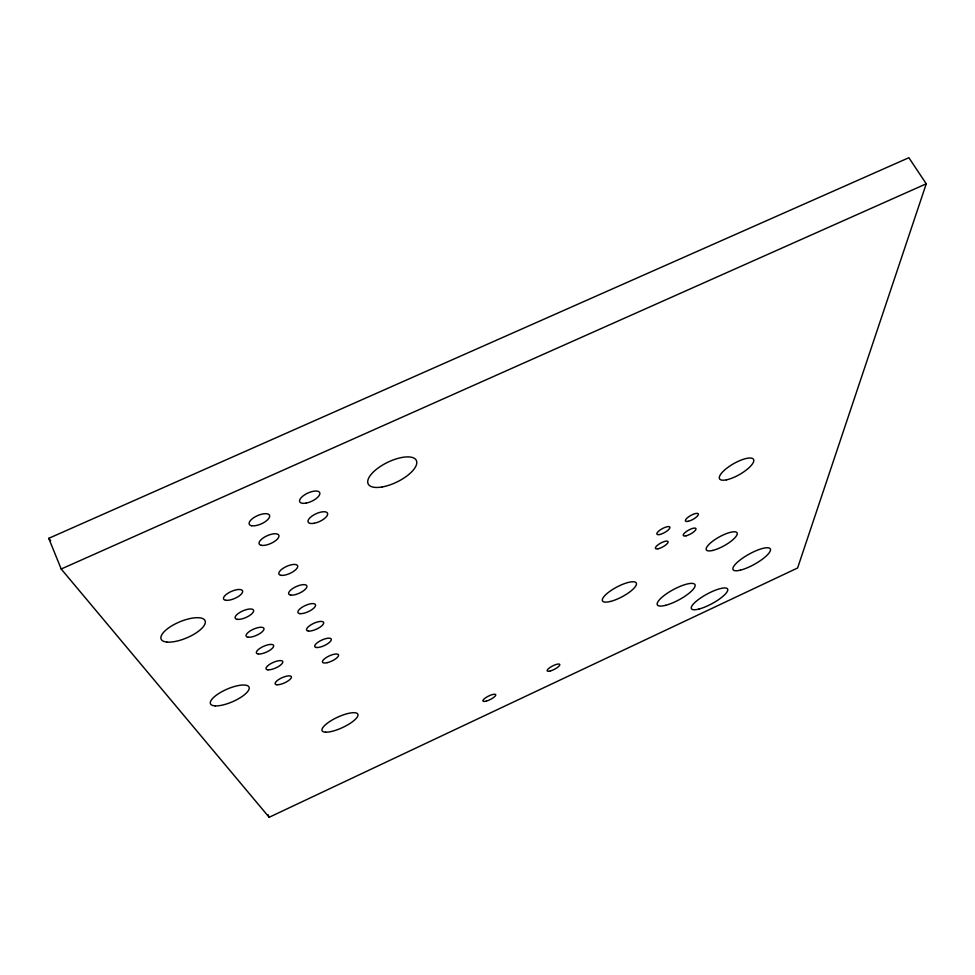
<?xml version="1.0" encoding="UTF-8"?>
<svg xmlns="http://www.w3.org/2000/svg" width="975" height="975" viewBox="0 0 975 975"><rect width="100%" height="100%" fill="white"/><g stroke="black" fill="none" stroke-linecap="round" stroke-linejoin="round"><path stroke-width="1.46" d="M926.25 183.812L797.599 567.986L269.161 817.282L61.193 569.01L48.75 538.334L908.871 157.718L926.25 183.812L61.193 569.01M48.75 538.334L50.676 540.686M268.04 814.661L269.161 817.282M740.452 570.143A21.328 5.74 -29.1 0 0 770.396 550.558A21.328 5.74 -29.1 0 0 744.157 557.103A21.328 5.74 -29.1 0 0 740.452 570.143M325.723 732.188A19.707 5.74 -24.8 0 0 356.692 717.832A19.707 5.74 -24.8 0 0 337.46 717.271A19.707 5.74 -24.8 0 0 325.723 732.188M382.212 486.952A26.8 10.883 -26 0 0 416.678 461.382A26.8 10.883 -26 0 0 377.861 468.195A26.8 10.883 -26 0 0 382.212 486.952M610.411 601.465A19.11 5.533 -27.9 0 0 636.468 584.037A19.11 5.533 -27.9 0 0 611.301 590.326A19.11 5.533 -27.9 0 0 610.411 601.465M215.183 705.888A21.023 6.862 -23.4 0 0 248.259 690.763A21.023 6.862 -23.4 0 0 225.895 689.666A21.023 6.862 -23.4 0 0 215.183 705.888M166.798 642.05A23.827 8.751 -22.7 0 0 204.348 625.17A23.827 8.751 -22.7 0 0 178.12 622.538A23.827 8.751 -22.7 0 0 166.798 642.05M486.428 701.049A7.142 1.926 -26.3 0 0 495.788 694.809A7.142 1.926 -26.3 0 0 485.806 697.637A7.142 1.926 -26.3 0 0 486.428 701.049M550.375 670.946A7.093 1.913 -27 0 0 559.857 664.658A7.093 1.913 -27 0 0 550.192 667.351A7.093 1.913 -27 0 0 550.375 670.946M314.255 523.258A10.664 4.266 -24.7 0 0 327.539 513.264A10.664 4.266 -24.7 0 0 311.634 516.348A10.664 4.266 -24.7 0 0 314.255 523.258M261.41 545.342A10.749 4.278 -23.9 0 0 278.399 537.737A10.749 4.278 -23.9 0 0 267.174 535.726A10.749 4.278 -23.9 0 0 261.41 545.342M699.063 609.022A20.572 5.387 -28.5 0 0 727.728 590.35A20.572 5.387 -28.5 0 0 701.817 597.175A20.572 5.387 -28.5 0 0 699.063 609.022M665.572 605.329A21.365 5.838 -28.3 0 0 695.114 585.89A21.365 5.838 -28.3 0 0 667.765 592.922A21.365 5.838 -28.3 0 0 665.572 605.329M658.235 548.742A7.239 2.182 -28.6 0 0 668.155 542.027A7.239 2.182 -28.6 0 0 658.795 544.245A7.239 2.182 -28.6 0 0 658.235 548.742M659.795 534.507A7.398 2.267 -28.7 0 0 669.947 527.609A7.398 2.267 -28.7 0 0 660.38 529.815A7.398 2.267 -28.7 0 0 659.795 534.507M688.216 521.32A7.386 2.255 -29 0 0 698.417 514.398A7.386 2.255 -29 0 0 689.008 516.543A7.386 2.255 -29 0 0 688.216 521.32M686.047 535.811A7.227 2.157 -28.9 0 0 696.028 529.072A7.227 2.157 -28.9 0 0 686.802 531.229A7.227 2.157 -28.9 0 0 686.047 535.811M726.436 479.834A19.561 6.167 -29.8 0 0 753.712 461.273A19.561 6.167 -29.8 0 0 729.507 466.245A19.561 6.167 -29.8 0 0 726.436 479.834M712.725 550.436A17.562 5.021 -29 0 0 737.185 534.166A17.562 5.021 -29 0 0 715.223 539.407A17.562 5.021 -29 0 0 712.725 550.436M277.01 684.755A8.873 2.876 -24.1 0 0 290.977 678.332A8.873 2.876 -24.1 0 0 281.848 677.796A8.873 2.876 -24.1 0 0 277.01 684.755M267.979 669.837A9.141 3.047 -24 0 0 282.36 663.244A9.141 3.047 -24 0 0 272.89 662.561A9.141 3.047 -24 0 0 267.979 669.837M258.399 654.018A9.409 3.23 -23.9 0 0 273.219 647.254A9.409 3.23 -23.9 0 0 263.396 646.413A9.409 3.23 -23.9 0 0 258.399 654.018M248.223 637.223A9.713 3.437 -23.7 0 0 263.53 630.264A9.713 3.437 -23.7 0 0 253.305 629.253A9.713 3.437 -23.7 0 0 248.223 637.223M237.413 619.357A10.018 3.656 -23.5 0 0 253.207 612.19A10.018 3.656 -23.5 0 0 242.568 610.996A10.018 3.656 -23.5 0 0 237.413 619.357M225.871 600.308A10.359 3.9 -23.4 0 0 242.202 592.934A10.359 3.9 -23.4 0 0 231.124 591.52A10.359 3.9 -23.4 0 0 225.871 600.308M327.527 662.598A8.812 2.864 -24.7 0 0 338.496 654.822A8.812 2.864 -24.7 0 0 325.455 658.088A8.812 2.864 -24.7 0 0 327.527 662.598M316.522 647.497A9.068 3.035 -24.6 0 0 330.793 640.953A9.068 3.035 -24.6 0 0 321.75 640.088A9.068 3.035 -24.6 0 0 316.522 647.497M308.441 631.069A9.336 3.218 -24.5 0 0 323.139 624.353A9.336 3.218 -24.5 0 0 313.767 623.33A9.336 3.218 -24.5 0 0 308.441 631.069M299.849 613.628A9.628 3.425 -24.4 0 0 315.023 606.73A9.628 3.425 -24.4 0 0 305.285 605.524A9.628 3.425 -24.4 0 0 299.849 613.628M290.708 595.091A9.933 3.644 -24.3 0 0 306.382 587.986A9.933 3.644 -24.3 0 0 296.254 586.572A9.933 3.644 -24.3 0 0 290.708 595.091M280.983 575.323A10.262 3.888 -24.2 0 0 297.168 568.011A10.262 3.888 -24.2 0 0 286.626 566.378A10.262 3.888 -24.2 0 0 280.983 575.323M306.089 503.1A10.993 4.522 -24.7 0 0 319.751 492.728A10.993 4.522 -24.7 0 0 303.298 495.763A10.993 4.522 -24.7 0 0 306.089 503.1M251.599 525.72A11.078 4.534 -23.8 0 0 269.112 517.908A11.078 4.534 -23.8 0 0 257.461 515.653A11.078 4.534 -23.8 0 0 251.599 525.72"/></g></svg>
